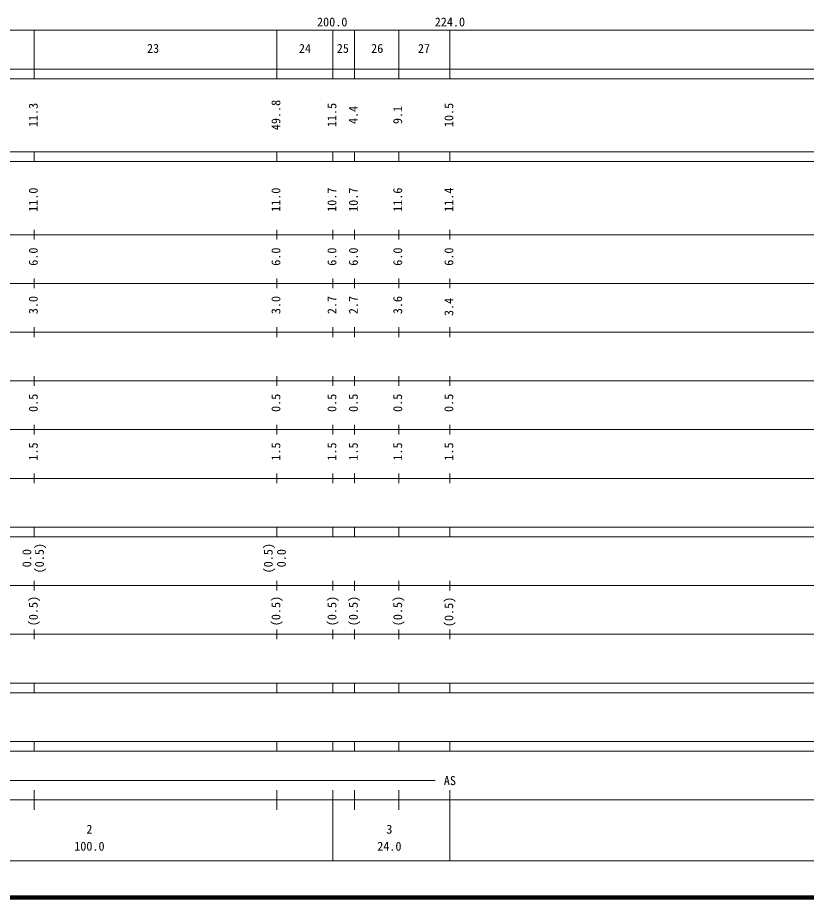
# Model space of a CAD drawing. Units: millimetres on the paper, enlarged 1000 times. Extents: x 40000 to 680000, y 20000 to 380000.
# Drawn here: x 203266 to 365183, y 20000 to 200558 of the extents above; entities that cross this region are included whole.
import ezdxf
from ezdxf.enums import TextEntityAlignment as Align

# ---------------------------------------------------------------- set-up
doc = ezdxf.new("R2010")
doc.units = ezdxf.units.MM
doc.header["$LTSCALE"] = 1000
doc.layers.add('M-TTL', color=2, linetype='Continuous', lineweight=140)
doc.layers.add('M-TTL-BAND', color=7, linetype='Continuous', lineweight=13)
doc.styles.add('ＭＳ ゴシック', font='')
doc.styles.get('ＭＳ ゴシック').set_extended_font_data('MS Gothic')

msp = doc.modelspace()

# ---------------------------------------------------------------- linework, layer by layer
at = {"layer": 'M-TTL'}
msp.add_line((40000, 20000), (680000, 20000), dxfattribs=at)
at = {"layer": 'M-TTL-BAND'}
for p, q in [((68000, 198000), (579000, 198000)), ((206700, 198000), (206700, 188000)), ((256500, 198000), (256500, 188000)), ((268000, 198000), (268000, 188000)), ((272400, 198000), (272400, 188000)), ((281500, 198000), (281500, 188000)), ((292000, 188000), (292000, 198000)), ((40000, 190000), (579000, 190000)), ((40000, 188000), (579000, 188000)), ((40000, 173000), (579000, 173000)), ((206700, 171000), (206700, 173000)), ((256500, 171000), (256500, 173000)), ((268000, 171000), (268000, 173000)), ((272400, 171000), (272400, 173000)), ((281500, 171000), (281500, 173000)), ((292000, 171000), (292000, 173000)), ((40000, 171000), (579000, 171000)), ((40000, 156000), (579000, 156000)), ((206700, 155000), (206700, 157000)), ((256500, 155000), (256500, 157000)), ((268000, 155000), (268000, 157000)), ((272400, 155000), (272400, 157000)), ((281500, 155000), (281500, 157000)), ((292000, 155000), (292000, 157000)), ((206700, 145000), (206700, 147000)), ((256500, 145000), (256500, 147000)), ((268000, 145000), (268000, 147000)), ((272400, 145000), (272400, 147000)), ((281500, 145000), (281500, 147000)), ((292000, 145000), (292000, 147000)), ((46000, 146000), (579000, 146000)), ((52000, 136000), (579000, 136000)), ((206700, 135000), (206700, 137000)), ((256500, 135000), (256500, 137000)), ((268000, 135000), (268000, 137000)), ((272400, 135000), (272400, 137000)), ((281500, 135000), (281500, 137000)), ((292000, 135000), (292000, 137000)), ((206700, 125000), (206700, 127000)), ((256500, 125000), (256500, 127000)), ((268000, 125000), (268000, 127000)), ((272400, 125000), (272400, 127000)), ((281500, 125000), (281500, 127000)), ((292000, 125000), (292000, 127000)), ((46000, 126000), (579000, 126000)), ((52000, 116000), (579000, 116000)), ((206700, 115000), (206700, 117000)), ((256500, 115000), (256500, 117000)), ((268000, 115000), (268000, 117000)), ((272400, 115000), (272400, 117000)), ((281500, 115000), (281500, 117000)), ((292000, 115000), (292000, 117000)), ((206700, 105000), (206700, 107000)), ((256500, 105000), (256500, 107000)), ((268000, 105000), (268000, 107000)), ((272400, 105000), (272400, 107000)), ((281500, 105000), (281500, 107000)), ((292000, 105000), (292000, 107000)), ((46000, 106000), (579000, 106000)), ((40000, 96000), (579000, 96000)), ((206700, 94000), (206700, 96000)), ((256500, 94000), (256500, 96000)), ((268000, 94000), (268000, 96000)), ((272400, 94000), (272400, 96000)), ((281500, 94000), (281500, 96000)), ((292000, 94000), (292000, 96000)), ((40000, 94000), (579000, 94000)), ((206700, 83000), (206700, 85000)), ((256500, 83000), (256500, 85000)), ((268000, 83000), (268000, 85000)), ((272400, 83000), (272400, 85000)), ((281500, 83000), (281500, 85000)), ((292000, 83000), (292000, 85000)), ((49000, 84000), (579000, 84000)), ((206700, 73000), (206700, 75000)), ((256500, 73000), (256500, 75000)), ((268000, 73000), (268000, 75000)), ((272400, 73000), (272400, 75000)), ((281500, 73000), (281500, 75000)), ((292000, 73000), (292000, 75000)), ((40000, 74000), (579000, 74000)), ((40000, 64000), (579000, 64000)), ((206700, 62000), (206700, 64000)), ((256500, 62000), (256500, 64000)), ((268000, 62000), (268000, 64000)), ((272400, 62000), (272400, 64000)), ((281500, 62000), (281500, 64000)), ((292000, 62000), (292000, 64000)), ((40000, 62000), (579000, 62000)), ((40000, 52000), (579000, 52000)), ((206700, 50000), (206700, 52000)), ((256500, 50000), (256500, 52000)), ((268000, 50000), (268000, 52000)), ((272400, 50000), (272400, 52000)), ((281500, 50000), (281500, 52000)), ((292000, 50000), (292000, 52000)), ((40000, 50000), (579000, 50000)), ((71000, 44000), (289000, 44000)), ((206700, 38000), (206700, 42000)), ((256500, 38000), (256500, 42000)), ((268000, 27500), (268000, 42000)), ((272400, 38000), (272400, 42000)), ((281500, 38000), (281500, 42000)), ((292000, 27500), (292000, 42000)), ((40000, 40000), (579000, 40000)), ((68000, 27500), (579000, 27500))]:
    msp.add_line(p, q, dxfattribs=at)

# ---------------------------------------------------------------- texts
at = {"layer": 'M-TTL-BAND', "style": 'ＭＳ ゴシック'}
for s, p in [('200.0', (267844, 198195)), ('224.0', (292000, 198195)), ('23', (231084, 192770)), ('24', (262250, 192770)), ('25', (270032, 192770)), ('26', (277079, 192770)), ('27', (286685, 192770)), ('AS', (292000, 42500)), ('2', (218000, 32523)), ('3', (279576, 32523)), ('100.0', (218000, 29033)), ('24.0', (279576, 29033))]:
    msp.add_text(s, height=1833, dxfattribs=at).set_placement(p, align=Align.BOTTOM_CENTER)
for s, p in [('11.3', (207950, 180567)), ('49..8', (257750, 180567)), ('11.5', (269250, 180567)), ('10.5', (293250, 180567)), ('4.4', (273650, 180567)), ('9.1', (282750, 180567)), ('11.0', (207950, 163174)), ('11.0', (257750, 163174)), ('10.7', (269250, 163174)), ('10.7', (273650, 163174)), ('11.6', (282750, 163174)), ('11.4', (293250, 163174)), ('6.0', (207950, 151500)), ('6.0', (257750, 151500)), ('6.0', (269250, 151500)), ('6.0', (273650, 151500)), ('6.0', (282750, 151500)), ('6.0', (293250, 151500)), ('3.0', (207950, 141560)), ('3.0', (257750, 141560)), ('2.7', (269250, 141560)), ('2.7', (273650, 141560)), ('3.6', (282750, 141560)), ('3.4', (293250, 141176)), ('0.5', (207950, 121500)), ('0.5', (257750, 121500)), ('0.5', (269250, 121500)), ('0.5', (273650, 121500)), ('0.5', (282750, 121500)), ('0.5', (293250, 121500)), ('1.5', (207950, 111500)), ('1.5', (257750, 111500)), ('1.5', (269250, 111500)), ('1.5', (273650, 111500)), ('1.5', (282750, 111500)), ('1.5', (293250, 111500)), ('(0.5)', (209211, 89617)), ('(0.5)', (256177, 89617)), ('0.0', (206622, 89617)), ('0.0', (258870, 89617)), ('(0.5)', (207950, 78764)), ('(0.5)', (257750, 78764)), ('(0.5)', (269250, 78764)), ('(0.5)', (273650, 78764)), ('(0.5)', (282750, 78764)), ('(0.5)', (293250, 78583))]:
    msp.add_text(s, height=1833, rotation=90, dxfattribs=at).set_placement(p, align=Align.BOTTOM_CENTER)

doc.saveas('drawing.dxf')
